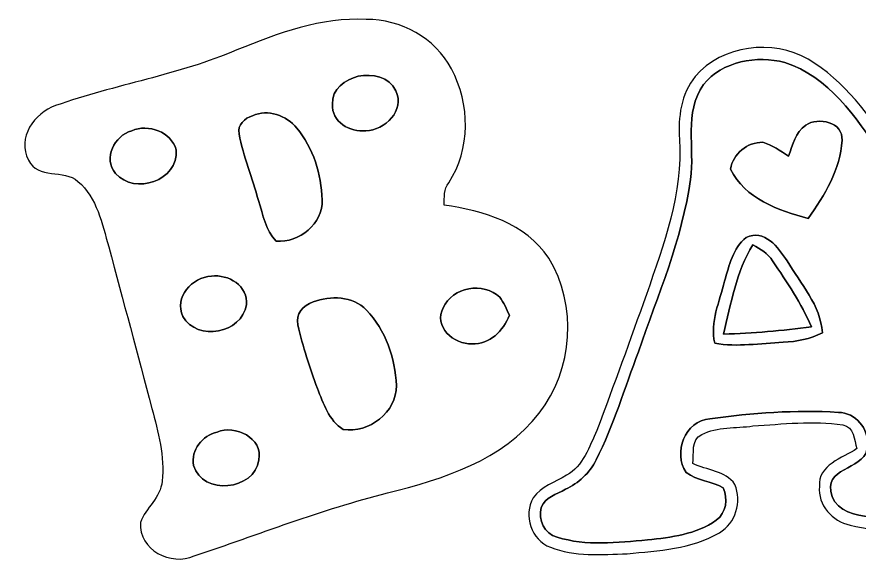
# Model space of a CAD drawing. Header units: centimetres. Extents: x -9.7 to 9.7, y -20.5 to 20.6.
# Drawn here: x -9.43 to -3.52, y 15.24 to 19.1 of the extents above; entities that cross this region are included whole.
import ezdxf

# ---------------------------------------------------------------- set-up
doc = ezdxf.new("R2010")
doc.units = ezdxf.units.CM
doc.header["$MEASUREMENT"] = 0
doc.layers.add('Camada 1', color=7, linetype='Continuous')

msp = doc.modelspace()

# ---------------------------------------------------------------- linework, layer by layer
at = {"layer": 'Camada 1'}
for points, knots in [([(-7.89023, 18.8662), (-7.60201, 18.98261), (-7.29967, 19.09797), (-6.98287, 19.07962), (-6.98287, 19.07962), (-6.74158, 19.08104), (-6.49781, 18.94981), (-6.38457, 18.7332), (-6.38457, 18.7332), (-6.25403, 18.48731), (-6.2484, 18.17017), (-6.40396, 17.9338), (-6.40396, 17.9338), (-6.4396, 17.88829), (-6.43502, 17.83079), (-6.43678, 17.77646), (-6.43678, 17.77646), (-6.16162, 17.73802), (-5.86458, 17.64911), (-5.7023, 17.40464), (-5.7023, 17.40464), (-5.49839, 17.07656), (-5.5312, 16.62077), (-5.76896, 16.31809), (-5.76896, 16.31809), (-6.02368, 15.98436), (-6.44418, 15.857), (-6.83331, 15.75717), (-6.83331, 15.75717), (-7.2958, 15.64216), (-7.73888, 15.46612), (-8.18973, 15.31479), (-8.18973, 15.31479), (-8.35377, 15.24353), (-8.58096, 15.35641), (-8.56756, 15.54973), (-8.56756, 15.54973), (-8.52981, 15.65274), (-8.42539, 15.72436), (-8.41551, 15.83901), (-8.41551, 15.83901), (-8.39505, 16.01294), (-8.44409, 16.18438), (-8.48677, 16.35089), (-8.48677, 16.35089), (-8.58731, 16.72872), (-8.68856, 17.10655), (-8.7898, 17.48401), (-8.7898, 17.48401), (-8.83602, 17.64594), (-8.872, 17.82833), (-9.00571, 17.94369), (-9.00571, 17.94369), (-9.10624, 18.03223), (-9.28793, 17.95462), (-9.35319, 18.09255), (-9.35319, 18.09255), (-9.43468, 18.24743), (-9.31333, 18.42417), (-9.16269, 18.47497), (-9.16269, 18.47497), (-8.7443, 18.62349), (-8.29945, 18.69015), (-7.89023, 18.8662)], [0, 0, 0, 0, 0.0588235, 0.0588235, 0.0588235, 0.0588235, 0.1176471, 0.1176471, 0.1176471, 0.1176471, 0.1764706, 0.1764706, 0.1764706, 0.1764706, 0.2352941, 0.2352941, 0.2352941, 0.2352941, 0.2941176, 0.2941176, 0.2941176, 0.2941176, 0.3529412, 0.3529412, 0.3529412, 0.3529412, 0.4117647, 0.4117647, 0.4117647, 0.4117647, 0.4705882, 0.4705882, 0.4705882, 0.4705882, 0.5294118, 0.5294118, 0.5294118, 0.5294118, 0.5882353, 0.5882353, 0.5882353, 0.5882353, 0.6470588, 0.6470588, 0.6470588, 0.6470588, 0.7058824, 0.7058824, 0.7058824, 0.7058824, 0.7647059, 0.7647059, 0.7647059, 0.7647059, 0.8235294, 0.8235294, 0.8235294, 0.8235294, 0.8823529, 0.8823529, 0.8823529, 0.8823529, 1, 1, 1, 1]), ([(-4.6743, 18.67923), (-4.48697, 18.90182), (-4.12996, 18.94169), (-3.88231, 18.80058), (-3.88231, 18.80058), (-3.62795, 18.64995), (-3.4491, 18.40301), (-3.2886, 18.16099), (-3.2886, 18.16099), (-2.96791, 17.63112), (-2.65677, 17.09561), (-2.35091, 16.55726), (-2.35091, 16.55726), (-2.29093, 16.45355), (-2.24437, 16.34031), (-2.16534, 16.24858), (-2.16534, 16.24858), (-2.08808, 16.16709), (-1.96639, 16.16886), (-1.86972, 16.12265), (-1.86972, 16.12265), (-1.75894, 15.99882), (-1.8034, 15.78574), (-1.94768, 15.70743), (-1.94768, 15.70743), (-2.24542, 15.53033), (-2.60667, 15.54797), (-2.9397, 15.51092), (-2.9397, 15.51092), (-3.15524, 15.50281), (-3.37714, 15.47671), (-3.5881, 15.53174), (-3.5881, 15.53174), (-3.71157, 15.5582), (-3.81635, 15.67179), (-3.8033, 15.80268), (-3.8033, 15.80268), (-3.81494, 15.95508), (-3.64137, 16.00059), (-3.54047, 16.06867), (-3.54047, 16.06867), (-3.55847, 16.13076), (-3.55917, 16.22142), (-3.6396, 16.23447), (-3.6396, 16.23447), (-3.8481, 16.26551), (-4.06082, 16.24083), (-4.27002, 16.22742), (-4.27002, 16.22742), (-4.38925, 16.20978), (-4.51908, 16.2246), (-4.62915, 16.16674), (-4.62915, 16.16674), (-4.70712, 16.13146), (-4.681, 16.03198), (-4.69123, 15.96354), (-4.69123, 15.96354), (-4.59281, 15.91662), (-4.46369, 15.91344), (-4.39596, 15.81714), (-4.39596, 15.81714), (-4.34657, 15.69544), (-4.38962, 15.54514), (-4.50532, 15.47812), (-4.50532, 15.47812), (-4.699, 15.36206), (-4.93323, 15.35253), (-5.15196, 15.33102), (-5.15196, 15.33102), (-5.33188, 15.32536), (-5.51992, 15.30949), (-5.691, 15.37616), (-5.691, 15.37616), (-5.82365, 15.42626), (-5.88256, 15.60089), (-5.81166, 15.72259), (-5.81166, 15.72259), (-5.75734, 15.80409), (-5.65714, 15.83054), (-5.57847, 15.88099), (-5.57847, 15.88099), (-5.46099, 15.9459), (-5.41725, 16.08172), (-5.36468, 16.19637), (-5.36468, 16.19637), (-5.2451, 16.51282), (-5.13115, 16.83173), (-5.0165, 17.14994), (-5.0165, 17.14994), (-4.89725, 17.5013), (-4.75862, 17.8622), (-4.78472, 18.23966), (-4.78472, 18.23966), (-4.79636, 18.39207), (-4.77414, 18.55752), (-4.6743, 18.67923)], [0, 0, 0, 0, 0.04, 0.04, 0.04, 0.04, 0.08, 0.08, 0.08, 0.08, 0.12, 0.12, 0.12, 0.12, 0.16, 0.16, 0.16, 0.16, 0.2, 0.2, 0.2, 0.2, 0.24, 0.24, 0.24, 0.24, 0.28, 0.28, 0.28, 0.28, 0.32, 0.32, 0.32, 0.32, 0.36, 0.36, 0.36, 0.36, 0.4, 0.4, 0.4, 0.4, 0.44, 0.44, 0.44, 0.44, 0.48, 0.48, 0.48, 0.48, 0.52, 0.52, 0.52, 0.52, 0.56, 0.56, 0.56, 0.56, 0.6, 0.6, 0.6, 0.6, 0.64, 0.64, 0.64, 0.64, 0.68, 0.68, 0.68, 0.68, 0.72, 0.72, 0.72, 0.72, 0.76, 0.76, 0.76, 0.76, 0.8, 0.8, 0.8, 0.8, 0.84, 0.84, 0.84, 0.84, 0.88, 0.88, 0.88, 0.88, 0.92, 0.92, 0.92, 0.92, 1, 1, 1, 1]), ([(-4.6168, 18.62242), (-4.6168, 18.62242), (-4.6168, 18.62242), (-4.6168, 18.62242), (-4.6168, 18.62242), (-4.7565, 18.42698), (-4.67571, 18.17828), (-4.70782, 17.95744), (-4.70782, 17.95744), (-4.76566, 17.53763), (-4.93606, 17.1457), (-5.0733, 16.74777), (-5.0733, 16.74777), (-5.16924, 16.49377), (-5.24686, 16.23165), (-5.36999, 15.98894), (-5.36999, 15.98894), (-5.41408, 15.89651), (-5.49416, 15.82666), (-5.58587, 15.78292), (-5.58587, 15.78292), (-5.64515, 15.74587), (-5.7291, 15.7286), (-5.75451, 15.65521), (-5.75451, 15.65521), (-5.77708, 15.57126), (-5.73439, 15.46789), (-5.64444, 15.44742), (-5.64444, 15.44742), (-5.43947, 15.38252), (-5.2204, 15.40862), (-5.01015, 15.42837), (-5.01015, 15.42837), (-4.84328, 15.44425), (-4.66724, 15.46718), (-4.52649, 15.56561), (-4.52649, 15.56561), (-4.45593, 15.61817), (-4.44394, 15.71589), (-4.47852, 15.79279), (-4.47852, 15.79279), (-4.55999, 15.84113), (-4.66195, 15.84289), (-4.73816, 15.9011), (-4.73816, 15.9011), (-4.83164, 16.03728), (-4.74698, 16.26305), (-4.57164, 16.27752), (-4.57164, 16.27752), (-4.27389, 16.31809), (-3.9705, 16.34172), (-3.6703, 16.32267), (-3.6703, 16.32267), (-3.54965, 16.31984), (-3.45369, 16.20943), (-3.46745, 16.08983), (-3.46745, 16.08983), (-3.46357, 15.92155), (-3.75214, 15.94872), (-3.72356, 15.77057), (-3.72356, 15.77057), (-3.71086, 15.6531), (-3.58775, 15.60724), (-3.48684, 15.59348), (-3.48684, 15.59348), (-3.19051, 15.55537), (-2.89312, 15.60688), (-2.59715, 15.62169), (-2.59715, 15.62169), (-2.37559, 15.65168), (-2.12831, 15.66192), (-1.94944, 15.8122), (-1.94944, 15.8122), (-1.87537, 15.87041), (-1.89971, 15.96813), (-1.89934, 16.04962), (-1.89934, 16.04962), (-2.03482, 16.08842), (-2.19251, 16.11629), (-2.27224, 16.24717), (-2.27224, 16.24717), (-2.63102, 16.88394), (-2.99402, 17.51858), (-3.37609, 18.14195), (-3.37609, 18.14195), (-3.54929, 18.39488), (-3.73839, 18.67852), (-4.04529, 18.77765), (-4.04529, 18.77765), (-4.2411, 18.8288), (-4.48592, 18.78753), (-4.6168, 18.62242)], [0, 0, 0, 0, 0.0416667, 0.0416667, 0.0416667, 0.0416667, 0.0833333, 0.0833333, 0.0833333, 0.0833333, 0.125, 0.125, 0.125, 0.125, 0.1666667, 0.1666667, 0.1666667, 0.1666667, 0.2083333, 0.2083333, 0.2083333, 0.2083333, 0.25, 0.25, 0.25, 0.25, 0.2916667, 0.2916667, 0.2916667, 0.2916667, 0.3333333, 0.3333333, 0.3333333, 0.3333333, 0.375, 0.375, 0.375, 0.375, 0.4166667, 0.4166667, 0.4166667, 0.4166667, 0.4583333, 0.4583333, 0.4583333, 0.4583333, 0.5, 0.5, 0.5, 0.5, 0.5416667, 0.5416667, 0.5416667, 0.5416667, 0.5833333, 0.5833333, 0.5833333, 0.5833333, 0.625, 0.625, 0.625, 0.625, 0.6666667, 0.6666667, 0.6666667, 0.6666667, 0.7083333, 0.7083333, 0.7083333, 0.7083333, 0.75, 0.75, 0.75, 0.75, 0.7916667, 0.7916667, 0.7916667, 0.7916667, 0.8333333, 0.8333333, 0.8333333, 0.8333333, 0.875, 0.875, 0.875, 0.875, 0.9166667, 0.9166667, 0.9166667, 0.9166667, 1, 1, 1, 1]), ([(-7.03896, 18.68134), (-7.03896, 18.68134), (-7.03896, 18.68134), (-7.03896, 18.68134), (-7.03896, 18.68134), (-7.12857, 18.65806), (-7.22806, 18.58962), (-7.21924, 18.48555), (-7.21924, 18.48555), (-7.23053, 18.36278), (-7.09507, 18.28587), (-6.9857, 18.29858), (-6.9857, 18.29858), (-6.8527, 18.30175), (-6.70806, 18.44216), (-6.77579, 18.57833), (-6.77579, 18.57833), (-6.82059, 18.68099), (-6.9409, 18.69757), (-7.03896, 18.68134)], [0, 0, 0, 0, 0.1666667, 0.1666667, 0.1666667, 0.1666667, 0.3333333, 0.3333333, 0.3333333, 0.3333333, 0.5, 0.5, 0.5, 0.5, 0.6666667, 0.6666667, 0.6666667, 0.6666667, 1, 1, 1, 1]), ([(-7.78016, 18.4037), (-7.78016, 18.4037), (-7.78016, 18.4037), (-7.78016, 18.4037), (-7.78016, 18.4037), (-7.83519, 18.38818), (-7.88811, 18.33879), (-7.87541, 18.27705), (-7.87541, 18.27705), (-7.84436, 18.11725), (-7.78191, 17.96556), (-7.73923, 17.80857), (-7.73923, 17.80857), (-7.70643, 17.7105), (-7.6909, 17.59902), (-7.61434, 17.52317), (-7.61434, 17.52317), (-7.45172, 17.51329), (-7.28802, 17.64383), (-7.29192, 17.81386), (-7.29192, 17.81386), (-7.29791, 17.99342), (-7.354, 18.17828), (-7.47077, 18.31728), (-7.47077, 18.31728), (-7.54345, 18.40653), (-7.6715, 18.45415), (-7.78016, 18.4037)], [0, 0, 0, 0, 0.125, 0.125, 0.125, 0.125, 0.25, 0.25, 0.25, 0.25, 0.375, 0.375, 0.375, 0.375, 0.5, 0.5, 0.5, 0.5, 0.625, 0.625, 0.625, 0.625, 0.75, 0.75, 0.75, 0.75, 1, 1, 1, 1]), ([(-3.89854, 18.33774), (-3.81175, 18.39736), (-3.63502, 18.35996), (-3.64455, 18.23154), (-3.64455, 18.23154), (-3.65512, 18.0287), (-3.76624, 17.8449), (-3.88231, 17.68333), (-3.88231, 17.68333), (-4.08869, 17.73907), (-4.32964, 17.82162), (-4.4263, 18.03011), (-4.4263, 18.03011), (-4.41184, 18.13701), (-4.30705, 18.21956), (-4.20088, 18.21744), (-4.20088, 18.21744), (-4.13419, 18.19909), (-4.07811, 18.15641), (-4.01954, 18.12113), (-4.01954, 18.12113), (-3.99026, 18.19839), (-3.97262, 18.28905), (-3.89854, 18.33774)], [0, 0, 0, 0, 0.1428571, 0.1428571, 0.1428571, 0.1428571, 0.2857143, 0.2857143, 0.2857143, 0.2857143, 0.4285714, 0.4285714, 0.4285714, 0.4285714, 0.5714286, 0.5714286, 0.5714286, 0.5714286, 0.7142857, 0.7142857, 0.7142857, 0.7142857, 1, 1, 1, 1]), ([(-8.62859, 18.29858), (-8.62859, 18.29858), (-8.62859, 18.29858), (-8.62859, 18.29858), (-8.62859, 18.29858), (-8.75136, 18.26471), (-8.82967, 18.10526), (-8.74254, 17.99942), (-8.74254, 17.99942), (-8.60883, 17.84456), (-8.29839, 17.94862), (-8.31638, 18.16452), (-8.31638, 18.16452), (-8.35342, 18.29223), (-8.51111, 18.34868), (-8.62859, 18.29858)], [0, 0, 0, 0, 0.2, 0.2, 0.2, 0.2, 0.4, 0.4, 0.4, 0.4, 0.6, 0.6, 0.6, 0.6, 1, 1, 1, 1]), ([(-4.31765, 17.55034), (-4.18923, 17.61207), (-4.09117, 17.47872), (-4.02978, 17.38558), (-4.02978, 17.38558), (-3.93452, 17.22543), (-3.79552, 17.07515), (-3.78142, 16.88112), (-3.78142, 16.88112), (-3.86715, 16.83737), (-3.96168, 16.81868), (-4.05694, 16.81514), (-4.05694, 16.81514), (-4.2171, 16.80738), (-4.37868, 16.77882), (-4.53777, 16.80809), (-4.53777, 16.80809), (-4.57234, 16.95802), (-4.5032, 17.10054), (-4.46829, 17.24307), (-4.46829, 17.24307), (-4.43688, 17.35208), (-4.40972, 17.47485), (-4.31765, 17.55034)], [0, 0, 0, 0, 0.1428571, 0.1428571, 0.1428571, 0.1428571, 0.2857143, 0.2857143, 0.2857143, 0.2857143, 0.4285714, 0.4285714, 0.4285714, 0.4285714, 0.5714286, 0.5714286, 0.5714286, 0.5714286, 0.7142857, 0.7142857, 0.7142857, 0.7142857, 1, 1, 1, 1]), ([(-4.47604, 16.87195), (-4.47604, 16.87195), (-4.47604, 16.87195), (-4.47604, 16.87195), (-4.47604, 16.87195), (-4.26931, 16.87829), (-4.06293, 16.89522), (-3.85797, 16.9231), (-3.85797, 16.9231), (-3.93206, 17.08679), (-4.02943, 17.23884), (-4.13208, 17.38629), (-4.13208, 17.38629), (-4.16418, 17.43816), (-4.21886, 17.46778), (-4.26931, 17.49848), (-4.26931, 17.49848), (-4.38891, 17.31044), (-4.42207, 17.08467), (-4.47604, 16.87195)], [0, 0, 0, 0, 0.1666667, 0.1666667, 0.1666667, 0.1666667, 0.3333333, 0.3333333, 0.3333333, 0.3333333, 0.5, 0.5, 0.5, 0.5, 0.6666667, 0.6666667, 0.6666667, 0.6666667, 1, 1, 1, 1]), ([(-8.06979, 17.27764), (-8.06979, 17.27764), (-8.06979, 17.27764), (-8.06979, 17.27764), (-8.06979, 17.27764), (-8.20384, 17.2727), (-8.33472, 17.12877), (-8.2691, 16.99542), (-8.2691, 16.99542), (-8.16821, 16.81726), (-7.85566, 16.87653), (-7.82425, 17.0769), (-7.82425, 17.0769), (-7.80873, 17.20814), (-7.9516, 17.29563), (-8.06979, 17.27764)], [0, 0, 0, 0, 0.2, 0.2, 0.2, 0.2, 0.4, 0.4, 0.4, 0.4, 0.6, 0.6, 0.6, 0.6, 1, 1, 1, 1]), ([(-6.44243, 17.05574), (-6.44243, 17.05574), (-6.44243, 17.05574), (-6.44243, 17.05574), (-6.44243, 17.05574), (-6.51581, 16.9298), (-6.36658, 16.79434), (-6.24134, 16.80457), (-6.24134, 16.80457), (-6.11504, 16.79751), (-6.02226, 16.89522), (-5.97817, 17.00388), (-5.97817, 17.00388), (-5.99968, 17.04692), (-6.01698, 17.09278), (-6.04626, 17.13123), (-6.04626, 17.13123), (-6.1595, 17.23777), (-6.38104, 17.20497), (-6.44243, 17.05574)], [0, 0, 0, 0, 0.1666667, 0.1666667, 0.1666667, 0.1666667, 0.3333333, 0.3333333, 0.3333333, 0.3333333, 0.5, 0.5, 0.5, 0.5, 0.6666667, 0.6666667, 0.6666667, 0.6666667, 1, 1, 1, 1]), ([(-7.35612, 17.09773), (-7.35612, 17.09773), (-7.35612, 17.09773), (-7.35612, 17.09773), (-7.35612, 17.09773), (-7.4235, 17.07161), (-7.48276, 17.01411), (-7.4623, 16.93579), (-7.4623, 16.93579), (-7.42914, 16.7841), (-7.37763, 16.637), (-7.32613, 16.49059), (-7.32613, 16.49059), (-7.2831, 16.38652), (-7.24641, 16.26517), (-7.14445, 16.20307), (-7.14445, 16.20307), (-6.96419, 16.17309), (-6.7698, 16.32338), (-6.77121, 16.51105), (-6.77121, 16.51105), (-6.78039, 16.70296), (-6.84635, 16.90122), (-6.98217, 17.04092), (-6.98217, 17.04092), (-7.07743, 17.14005), (-7.23477, 17.14358), (-7.35612, 17.09773)], [0, 0, 0, 0, 0.125, 0.125, 0.125, 0.125, 0.25, 0.25, 0.25, 0.25, 0.375, 0.375, 0.375, 0.375, 0.5, 0.5, 0.5, 0.5, 0.625, 0.625, 0.625, 0.625, 0.75, 0.75, 0.75, 0.75, 1, 1, 1, 1]), ([(-8.02957, 16.18473), (-8.02957, 16.18473), (-8.02957, 16.18473), (-8.02957, 16.18473), (-8.02957, 16.18473), (-8.13188, 16.15828), (-8.21583, 16.0595), (-8.19432, 15.95013), (-8.19432, 15.95013), (-8.13223, 15.73671), (-7.76676, 15.77374), (-7.7364, 15.98859), (-7.7364, 15.98859), (-7.70607, 16.14311), (-7.90363, 16.23624), (-8.02957, 16.18473)], [0, 0, 0, 0, 0.2, 0.2, 0.2, 0.2, 0.4, 0.4, 0.4, 0.4, 0.6, 0.6, 0.6, 0.6, 1, 1, 1, 1])]:
    msp.add_open_spline(points, degree=3, knots=knots, dxfattribs=at)
at = {"layer": 'Camada 1', "color": 7}
for points, knots in [([(-4.6168, 18.62242), (-4.48592, 18.78753), (-4.2411, 18.8288), (-4.04529, 18.77765), (-4.04529, 18.77765), (-3.73839, 18.67852), (-3.54929, 18.39488), (-3.37609, 18.14195), (-3.37609, 18.14195), (-2.99402, 17.51858), (-2.63102, 16.88394), (-2.27224, 16.24717), (-2.27224, 16.24717), (-2.19251, 16.11629), (-2.03482, 16.08842), (-1.89934, 16.04962), (-1.89934, 16.04962), (-1.89971, 15.96813), (-1.87537, 15.87041), (-1.94944, 15.8122), (-1.94944, 15.8122), (-2.12831, 15.66192), (-2.37559, 15.65168), (-2.59715, 15.62169), (-2.59715, 15.62169), (-2.89312, 15.60688), (-3.19051, 15.55537), (-3.48684, 15.59348), (-3.48684, 15.59348), (-3.58775, 15.60724), (-3.71086, 15.6531), (-3.72356, 15.77057), (-3.72356, 15.77057), (-3.75214, 15.94872), (-3.46357, 15.92155), (-3.46745, 16.08983), (-3.46745, 16.08983), (-3.45369, 16.20943), (-3.54965, 16.31984), (-3.6703, 16.32267), (-3.6703, 16.32267), (-3.9705, 16.34172), (-4.27389, 16.31809), (-4.57164, 16.27752), (-4.57164, 16.27752), (-4.74698, 16.26305), (-4.83164, 16.03728), (-4.73816, 15.9011), (-4.73816, 15.9011), (-4.66195, 15.84289), (-4.55999, 15.84113), (-4.47852, 15.79279), (-4.47852, 15.79279), (-4.44394, 15.71589), (-4.45593, 15.61817), (-4.52649, 15.56561), (-4.52649, 15.56561), (-4.66724, 15.46718), (-4.84328, 15.44425), (-5.01015, 15.42837), (-5.01015, 15.42837), (-5.2204, 15.40862), (-5.43947, 15.38252), (-5.64444, 15.44742), (-5.64444, 15.44742), (-5.73439, 15.46789), (-5.77708, 15.57126), (-5.75451, 15.65521), (-5.75451, 15.65521), (-5.7291, 15.7286), (-5.64515, 15.74587), (-5.58587, 15.78292), (-5.58587, 15.78292), (-5.49416, 15.82666), (-5.41408, 15.89651), (-5.36999, 15.98894), (-5.36999, 15.98894), (-5.24686, 16.23165), (-5.16924, 16.49377), (-5.0733, 16.74777), (-5.0733, 16.74777), (-4.93606, 17.1457), (-4.76566, 17.53763), (-4.70782, 17.95744), (-4.70782, 17.95744), (-4.67571, 18.17828), (-4.7565, 18.42698), (-4.6168, 18.62242)], [0, 0, 0, 0, 0.0434783, 0.0434783, 0.0434783, 0.0434783, 0.0869565, 0.0869565, 0.0869565, 0.0869565, 0.1304348, 0.1304348, 0.1304348, 0.1304348, 0.173913, 0.173913, 0.173913, 0.173913, 0.2173913, 0.2173913, 0.2173913, 0.2173913, 0.2608696, 0.2608696, 0.2608696, 0.2608696, 0.3043478, 0.3043478, 0.3043478, 0.3043478, 0.3478261, 0.3478261, 0.3478261, 0.3478261, 0.3913043, 0.3913043, 0.3913043, 0.3913043, 0.4347826, 0.4347826, 0.4347826, 0.4347826, 0.4782609, 0.4782609, 0.4782609, 0.4782609, 0.5217391, 0.5217391, 0.5217391, 0.5217391, 0.5652174, 0.5652174, 0.5652174, 0.5652174, 0.6086957, 0.6086957, 0.6086957, 0.6086957, 0.6521739, 0.6521739, 0.6521739, 0.6521739, 0.6956522, 0.6956522, 0.6956522, 0.6956522, 0.7391304, 0.7391304, 0.7391304, 0.7391304, 0.7826087, 0.7826087, 0.7826087, 0.7826087, 0.826087, 0.826087, 0.826087, 0.826087, 0.8695652, 0.8695652, 0.8695652, 0.8695652, 0.9130435, 0.9130435, 0.9130435, 0.9130435, 1, 1, 1, 1]), ([(-7.03896, 18.68134), (-6.9409, 18.69757), (-6.82059, 18.68099), (-6.77579, 18.57833), (-6.77579, 18.57833), (-6.70806, 18.44216), (-6.8527, 18.30175), (-6.9857, 18.29858), (-6.9857, 18.29858), (-7.09507, 18.28587), (-7.23053, 18.36278), (-7.21924, 18.48555), (-7.21924, 18.48555), (-7.22806, 18.58962), (-7.12857, 18.65806), (-7.03896, 18.68134)], [0, 0, 0, 0, 0.2, 0.2, 0.2, 0.2, 0.4, 0.4, 0.4, 0.4, 0.6, 0.6, 0.6, 0.6, 1, 1, 1, 1]), ([(-7.78016, 18.4037), (-7.6715, 18.45415), (-7.54345, 18.40653), (-7.47077, 18.31728), (-7.47077, 18.31728), (-7.354, 18.17828), (-7.29791, 17.99342), (-7.29192, 17.81386), (-7.29192, 17.81386), (-7.28802, 17.64383), (-7.45172, 17.51329), (-7.61434, 17.52317), (-7.61434, 17.52317), (-7.6909, 17.59902), (-7.70643, 17.7105), (-7.73923, 17.80857), (-7.73923, 17.80857), (-7.78191, 17.96556), (-7.84436, 18.11725), (-7.87541, 18.27705), (-7.87541, 18.27705), (-7.88811, 18.33879), (-7.83519, 18.38818), (-7.78016, 18.4037)], [0, 0, 0, 0, 0.1428571, 0.1428571, 0.1428571, 0.1428571, 0.2857143, 0.2857143, 0.2857143, 0.2857143, 0.4285714, 0.4285714, 0.4285714, 0.4285714, 0.5714286, 0.5714286, 0.5714286, 0.5714286, 0.7142857, 0.7142857, 0.7142857, 0.7142857, 1, 1, 1, 1]), ([(-3.89854, 18.33774), (-3.89854, 18.33774), (-3.89854, 18.33774), (-3.89854, 18.33774), (-3.89854, 18.33774), (-3.97262, 18.28905), (-3.99026, 18.19839), (-4.01954, 18.12113), (-4.01954, 18.12113), (-4.07811, 18.15641), (-4.13419, 18.19909), (-4.20088, 18.21744), (-4.20088, 18.21744), (-4.30705, 18.21956), (-4.41184, 18.13701), (-4.4263, 18.03011), (-4.4263, 18.03011), (-4.32964, 17.82162), (-4.08869, 17.73907), (-3.88231, 17.68333), (-3.88231, 17.68333), (-3.76624, 17.8449), (-3.65512, 18.0287), (-3.64455, 18.23154), (-3.64455, 18.23154), (-3.63502, 18.35996), (-3.81175, 18.39736), (-3.89854, 18.33774)], [0, 0, 0, 0, 0.125, 0.125, 0.125, 0.125, 0.25, 0.25, 0.25, 0.25, 0.375, 0.375, 0.375, 0.375, 0.5, 0.5, 0.5, 0.5, 0.625, 0.625, 0.625, 0.625, 0.75, 0.75, 0.75, 0.75, 1, 1, 1, 1]), ([(-8.62859, 18.29858), (-8.51111, 18.34868), (-8.35342, 18.29223), (-8.31638, 18.16452), (-8.31638, 18.16452), (-8.29839, 17.94862), (-8.60883, 17.84456), (-8.74254, 17.99942), (-8.74254, 17.99942), (-8.82967, 18.10526), (-8.75136, 18.26471), (-8.62859, 18.29858)], [0, 0, 0, 0, 0.25, 0.25, 0.25, 0.25, 0.5, 0.5, 0.5, 0.5, 1, 1, 1, 1]), ([(-4.31765, 17.55034), (-4.31765, 17.55034), (-4.31765, 17.55034), (-4.31765, 17.55034), (-4.31765, 17.55034), (-4.40972, 17.47485), (-4.43688, 17.35208), (-4.46829, 17.24307), (-4.46829, 17.24307), (-4.5032, 17.10054), (-4.57234, 16.95802), (-4.53777, 16.80809), (-4.53777, 16.80809), (-4.37868, 16.77882), (-4.2171, 16.80738), (-4.05694, 16.81514), (-4.05694, 16.81514), (-3.96168, 16.81868), (-3.86715, 16.83737), (-3.78142, 16.88112), (-3.78142, 16.88112), (-3.79552, 17.07515), (-3.93452, 17.22543), (-4.02978, 17.38558), (-4.02978, 17.38558), (-4.09117, 17.47872), (-4.18923, 17.61207), (-4.31765, 17.55034)], [0, 0, 0, 0, 0.125, 0.125, 0.125, 0.125, 0.25, 0.25, 0.25, 0.25, 0.375, 0.375, 0.375, 0.375, 0.5, 0.5, 0.5, 0.5, 0.625, 0.625, 0.625, 0.625, 0.75, 0.75, 0.75, 0.75, 1, 1, 1, 1]), ([(-4.47604, 16.87195), (-4.42207, 17.08467), (-4.38891, 17.31044), (-4.26931, 17.49848), (-4.26931, 17.49848), (-4.21886, 17.46778), (-4.16418, 17.43816), (-4.13208, 17.38629), (-4.13208, 17.38629), (-4.02943, 17.23884), (-3.93206, 17.08679), (-3.85797, 16.9231), (-3.85797, 16.9231), (-4.06293, 16.89522), (-4.26931, 16.87829), (-4.47604, 16.87195)], [0, 0, 0, 0, 0.2, 0.2, 0.2, 0.2, 0.4, 0.4, 0.4, 0.4, 0.6, 0.6, 0.6, 0.6, 1, 1, 1, 1]), ([(-8.06979, 17.27764), (-7.9516, 17.29563), (-7.80873, 17.20814), (-7.82425, 17.0769), (-7.82425, 17.0769), (-7.85566, 16.87653), (-8.16821, 16.81726), (-8.2691, 16.99542), (-8.2691, 16.99542), (-8.33472, 17.12877), (-8.20384, 17.2727), (-8.06979, 17.27764)], [0, 0, 0, 0, 0.25, 0.25, 0.25, 0.25, 0.5, 0.5, 0.5, 0.5, 1, 1, 1, 1]), ([(-6.44243, 17.05574), (-6.38104, 17.20497), (-6.1595, 17.23777), (-6.04626, 17.13123), (-6.04626, 17.13123), (-6.01698, 17.09278), (-5.99968, 17.04692), (-5.97817, 17.00388), (-5.97817, 17.00388), (-6.02226, 16.89522), (-6.11504, 16.79751), (-6.24134, 16.80457), (-6.24134, 16.80457), (-6.36658, 16.79434), (-6.51581, 16.9298), (-6.44243, 17.05574)], [0, 0, 0, 0, 0.2, 0.2, 0.2, 0.2, 0.4, 0.4, 0.4, 0.4, 0.6, 0.6, 0.6, 0.6, 1, 1, 1, 1]), ([(-7.35612, 17.09773), (-7.23477, 17.14358), (-7.07743, 17.14005), (-6.98217, 17.04092), (-6.98217, 17.04092), (-6.84635, 16.90122), (-6.78039, 16.70296), (-6.77121, 16.51105), (-6.77121, 16.51105), (-6.7698, 16.32338), (-6.96419, 16.17309), (-7.14445, 16.20307), (-7.14445, 16.20307), (-7.24641, 16.26517), (-7.2831, 16.38652), (-7.32613, 16.49059), (-7.32613, 16.49059), (-7.37763, 16.637), (-7.42914, 16.7841), (-7.4623, 16.93579), (-7.4623, 16.93579), (-7.48276, 17.01411), (-7.4235, 17.07161), (-7.35612, 17.09773)], [0, 0, 0, 0, 0.1428571, 0.1428571, 0.1428571, 0.1428571, 0.2857143, 0.2857143, 0.2857143, 0.2857143, 0.4285714, 0.4285714, 0.4285714, 0.4285714, 0.5714286, 0.5714286, 0.5714286, 0.5714286, 0.7142857, 0.7142857, 0.7142857, 0.7142857, 1, 1, 1, 1]), ([(-8.02957, 16.18473), (-7.90363, 16.23624), (-7.70607, 16.14311), (-7.7364, 15.98859), (-7.7364, 15.98859), (-7.76676, 15.77374), (-8.13223, 15.73671), (-8.19432, 15.95013), (-8.19432, 15.95013), (-8.21583, 16.0595), (-8.13188, 16.15828), (-8.02957, 16.18473)], [0, 0, 0, 0, 0.25, 0.25, 0.25, 0.25, 0.5, 0.5, 0.5, 0.5, 1, 1, 1, 1])]:
    msp.add_open_spline(points, degree=3, knots=knots, dxfattribs=at)

doc.saveas('drawing.dxf')
